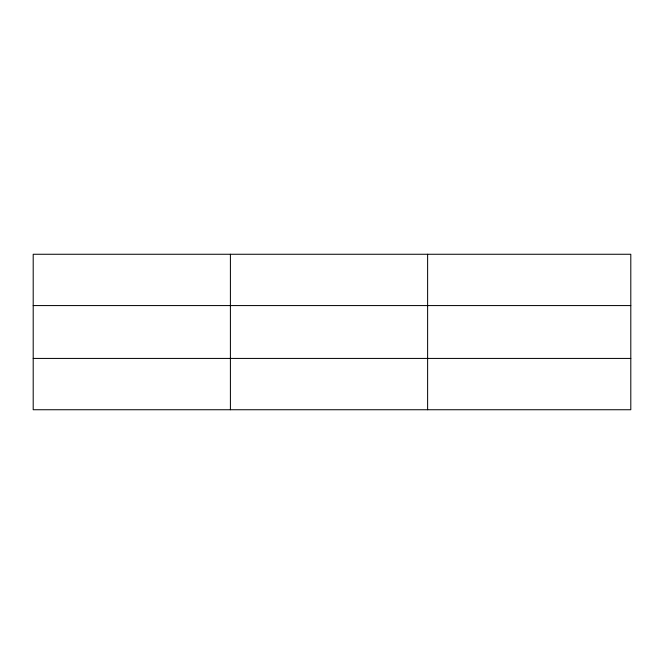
<?xml version="1.0" encoding="UTF-8"?>
<svg xmlns="http://www.w3.org/2000/svg" width="664" height="664" viewBox="0 0 664 664"><rect width="100%" height="100%" fill="white"/><g stroke="black" fill="none" stroke-linecap="round" stroke-linejoin="round"><path stroke-width="1" d="M230.408 254.262L230.408 409.738M427.616 254.262L427.616 409.738M630.8 358.427L630.8 409.738L33.2 409.738L33.2 254.262L630.8 254.262L630.8 358.427L33.2 358.427M33.2 305.573L630.8 305.573"/></g></svg>
